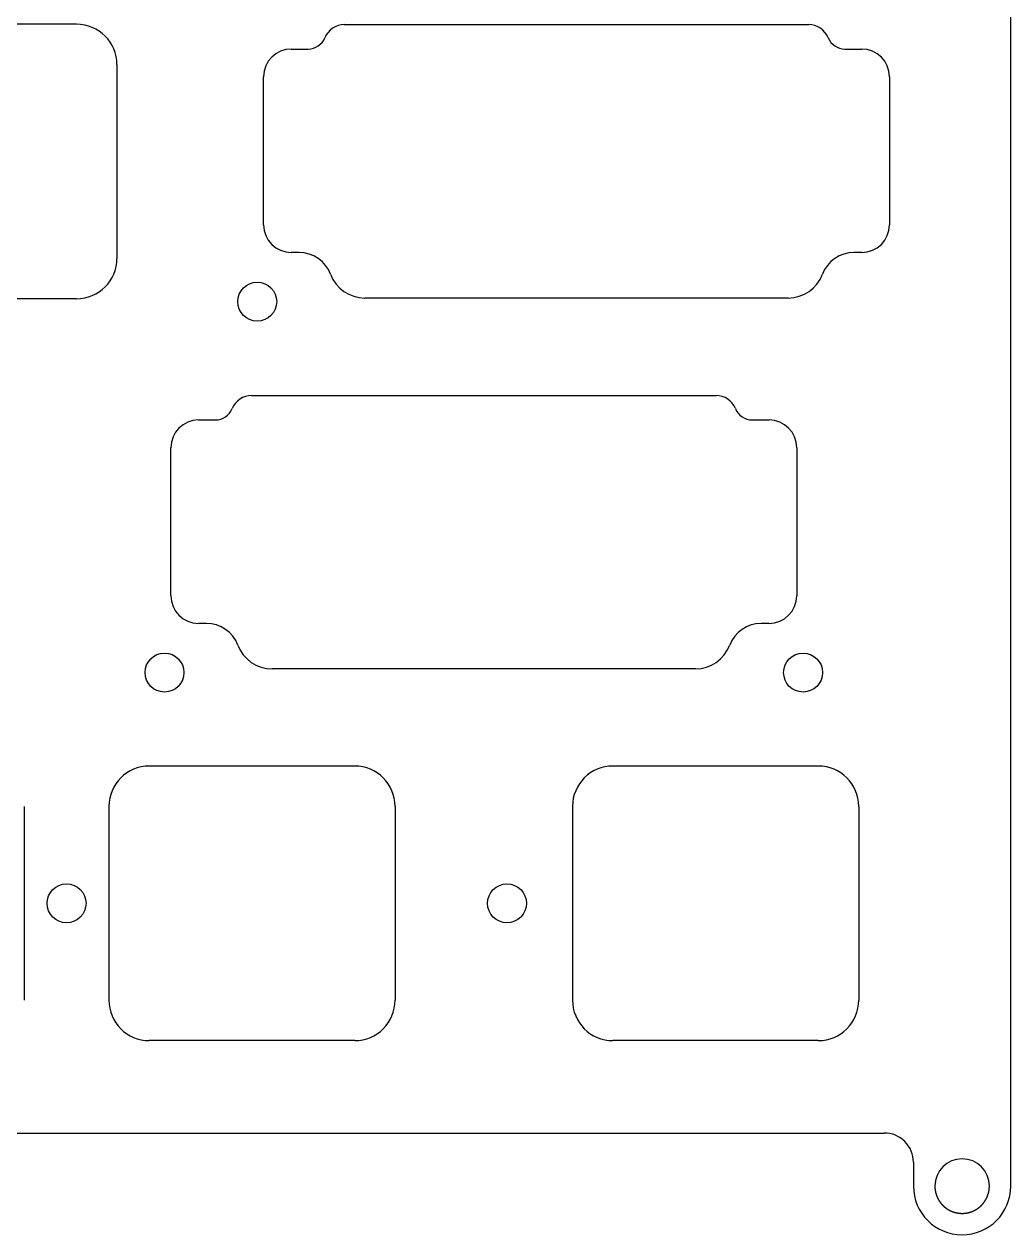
# Model space of a CAD drawing. Header units: millimetres. Extents: x -10 to 277, y -93 to 22.
# Drawn here: x 226.4 to 277.1, y -93.2 to -31 of the extents above; entities that cross this region are included whole.
import ezdxf

# ---------------------------------------------------------------- set-up
doc = ezdxf.new("R2010")
doc.units = ezdxf.units.MM
doc.layers.add('BLACK', color=7, linetype='CONTINUOUS')
doc.layers.add('Edge.Cuts', color=53, linetype='CONTINUOUS', true_color=0xc8a339)

msp = doc.modelspace()

# ---------------------------------------------------------------- linework, layer by layer
at = {"layer": 'BLACK', "linetype": 'Continuous'}
for p, q in [((243.4, -69.15), (232.849999, -69.15)), ((267.2125, -69.15), (256.662499, -69.15)), ((226.425, -71.225), (226.425, -81.175)), ((230.775, -71.225), (230.775, -81.175001)), ((245.475, -71.225), (245.475, -81.175)), ((254.5875, -71.225), (254.5875, -81.175001)), ((269.2875, -71.225), (269.2875, -81.175)), ((243.4, -83.25), (232.85, -83.25)), ((267.2125, -83.25), (256.6625, -83.25))]:
    msp.add_line(p, q, dxfattribs=at)
at = {"layer": 'BLACK'}
for centre in [(228.6, -76.2), (251.221875, -76.2)]:
    msp.add_circle(centre, 1, dxfattribs=at)
for centre, radius, start, end in [((232.850004, -71.225004), 2.075004, 90.00013806, 179.99988955), ((243.4, -71.225), 2.075, 0, 90), ((256.662504, -71.225004), 2.075004, 90.00013806, 179.99988955), ((267.2125, -71.225), 2.075, 0, 90), ((232.850002, -81.174998), 2.075002, 180.00008284, 269.99994478), ((243.4, -81.175), 2.075, 270, 0), ((256.662502, -81.174998), 2.075002, 180.00008284, 269.99994478), ((267.2125, -81.175), 2.075, 270, 0)]:
    msp.add_arc(centre, radius, start, end, dxfattribs=at)
at = {"layer": 'Edge.Cuts', "linetype": 'CONTINUOUS'}
for p, q in [((277.1, -90.725023), (277.1, 19.025023)), ((229.1125, -31.05), (218.5625, -31.05)), ((231.1875, -33.125), (231.1875, -43.075)), ((229.1125, -45.15), (218.5625, -45.15)), ((219.8295, -88), (270.6, -88)), ((272.1, -89.5), (272.1, -90.725023)), ((273.2, -90.725023), (273.20001, -90.730399)), ((273.20001, -90.730399), (273.20004, -90.735796)), ((273.20004, -90.735796), (273.200091, -90.741159)), ((273.200091, -90.741159), (273.200161, -90.746542)), ((273.200161, -90.746542), (273.200252, -90.751893)), ((273.200252, -90.751893), (273.200363, -90.757263)), ((273.200363, -90.757263), (273.200493, -90.762601)), ((273.200493, -90.762601), (273.200645, -90.76796)), ((273.200645, -90.76796), (273.200815, -90.773287)), ((273.200815, -90.773287), (273.201006, -90.778633)), ((275.998733, -90.785151), (275.99914, -90.774586)), ((275.99914, -90.774586), (275.999469, -90.764002)), ((275.999469, -90.764002), (275.999719, -90.753399)), ((275.999719, -90.753399), (275.99989, -90.742774)), ((275.99989, -90.742774), (275.999982, -90.732127)), ((275.999982, -90.732127), (276, -90.725023)), ((273.201006, -90.778633), (273.201217, -90.78395)), ((273.201217, -90.78395), (273.201448, -90.789285)), ((273.201448, -90.789285), (273.201698, -90.794592)), ((273.201698, -90.794592), (273.20197, -90.799917)), ((273.20197, -90.799917), (273.20226, -90.805214)), ((273.20226, -90.805214), (273.202571, -90.810528)), ((273.202571, -90.810528), (273.202901, -90.815816)), ((273.202901, -90.815816), (273.203252, -90.821121)), ((273.203252, -90.821121), (273.203622, -90.8264)), ((273.203622, -90.8264), (273.204013, -90.831696)), ((273.204013, -90.831696), (273.204422, -90.836967)), ((273.204422, -90.836967), (273.204853, -90.842254)), ((273.204853, -90.842254), (273.205302, -90.847517)), ((273.205302, -90.847517), (273.205773, -90.852796)), ((273.205773, -90.852796), (273.206262, -90.858052)), ((273.206262, -90.858052), (273.206772, -90.863323)), ((273.206772, -90.863323), (273.207301, -90.868571)), ((273.207301, -90.868571), (273.207851, -90.873834)), ((273.207851, -90.873834), (273.208419, -90.879076)), ((273.208419, -90.879076), (273.20901, -90.884332)), ((273.20901, -90.884332), (273.209617, -90.889566)), ((273.209617, -90.889566), (273.210247, -90.894816)), ((273.210247, -90.894816), (273.210895, -90.900044)), ((273.210895, -90.900044), (273.211565, -90.905287)), ((273.211565, -90.905287), (273.212252, -90.910509)), ((273.212252, -90.910509), (273.212962, -90.915746)), ((273.212962, -90.915746), (273.213689, -90.920962)), ((273.213689, -90.920962), (273.214439, -90.926192)), ((273.214439, -90.926192), (273.215206, -90.931403)), ((273.215206, -90.931403), (273.215995, -90.936628)), ((273.215995, -90.936628), (273.216802, -90.941834)), ((273.216802, -90.941834), (273.217631, -90.947053)), ((273.217631, -90.947053), (273.218478, -90.952253)), ((273.218478, -90.952253), (273.219348, -90.957467)), ((273.219348, -90.957467), (273.220234, -90.962663)), ((273.220234, -90.962663), (273.221144, -90.967872)), ((273.221144, -90.967872), (273.22207, -90.973063)), ((273.22207, -90.973063), (273.22302, -90.978267)), ((273.22302, -90.978267), (273.223986, -90.983454)), ((273.223986, -90.983454), (273.224976, -90.988653)), ((273.224976, -90.988653), (273.225983, -90.993836)), ((273.225983, -90.993836), (273.227012, -90.99903)), ((273.227012, -90.99903), (273.228059, -91.004209)), ((273.228059, -91.004209), (273.229129, -91.0094)), ((273.229129, -91.0094), (273.230216, -91.014575)), ((273.230216, -91.014575), (273.231327, -91.019761)), ((273.231327, -91.019761), (273.232454, -91.024933)), ((273.232454, -91.024933), (273.233605, -91.030115)), ((273.233605, -91.030115), (273.234772, -91.035283)), ((273.234772, -91.035283), (273.235963, -91.040462)), ((273.235963, -91.040462), (273.237172, -91.045627)), ((273.237172, -91.045627), (273.238403, -91.050802)), ((273.238403, -91.050802), (273.239652, -91.055964)), ((273.239652, -91.055964), (273.240924, -91.061136)), ((273.240924, -91.061136), (273.242214, -91.066295)), ((273.242214, -91.066295), (273.243526, -91.071464)), ((273.243526, -91.071464), (273.244857, -91.076619)), ((273.244857, -91.076619), (273.24621, -91.081786)), ((273.24621, -91.081786), (273.247581, -91.086939)), ((273.247581, -91.086939), (273.248976, -91.092102)), ((273.248976, -91.092102), (273.250387, -91.097253)), ((273.250387, -91.097253), (273.251823, -91.102413)), ((273.251823, -91.102413), (273.253276, -91.107562)), ((273.253276, -91.107562), (273.254752, -91.11272)), ((273.254752, -91.11272), (273.256, -91.117023)), ((273.256, -91.117023), (273.257493, -91.122108)), ((273.257493, -91.122108), (273.259011, -91.127202)), ((273.259011, -91.127202), (273.260543, -91.132277)), ((273.260543, -91.132277), (273.2621, -91.137361)), ((273.2621, -91.137361), (273.263671, -91.142425)), ((273.263671, -91.142425), (273.265266, -91.147498)), ((273.265266, -91.147498), (273.266876, -91.152551)), ((273.266876, -91.152551), (273.268509, -91.157613)), ((273.268509, -91.157613), (273.270157, -91.162654)), ((273.270157, -91.162654), (273.271829, -91.167703)), ((273.271829, -91.167703), (273.273516, -91.172732)), ((273.273516, -91.172732), (273.275226, -91.177769)), ((273.275226, -91.177769), (273.276951, -91.182785)), ((273.276951, -91.182785), (273.278699, -91.187808)), ((273.278699, -91.187808), (273.280461, -91.192811)), ((273.280461, -91.192811), (273.282248, -91.197821)), ((273.282248, -91.197821), (273.284048, -91.20281)), ((273.284048, -91.20281), (273.285872, -91.207805)), ((273.285872, -91.207805), (273.287709, -91.21278)), ((273.287709, -91.21278), (273.289571, -91.217761)), ((273.289571, -91.217761), (273.291446, -91.222722)), ((273.291446, -91.222722), (273.293345, -91.227688)), ((273.293345, -91.227688), (273.295257, -91.232633)), ((273.295257, -91.232633), (273.297193, -91.237584)), ((273.297193, -91.237584), (273.299143, -91.242514)), ((273.299143, -91.242514), (273.301116, -91.247449)), ((273.301116, -91.247449), (273.303103, -91.252363)), ((273.303103, -91.252363), (273.305113, -91.257282)), ((273.305113, -91.257282), (273.307136, -91.262181)), ((273.307136, -91.262181), (273.309183, -91.267083)), ((273.309183, -91.267083), (273.311243, -91.271965)), ((273.311243, -91.271965), (273.313327, -91.276851)), ((273.313327, -91.276851), (273.315423, -91.281717)), ((273.315423, -91.281717), (273.317543, -91.286586)), ((273.317543, -91.286586), (273.319676, -91.291434)), ((273.319676, -91.291434), (273.321833, -91.296286)), ((273.321833, -91.296286), (273.324002, -91.301117)), ((273.324002, -91.301117), (273.326195, -91.305951)), ((273.326195, -91.305951), (273.3284, -91.310765)), ((273.3284, -91.310765), (273.330629, -91.315581)), ((273.330629, -91.315581), (273.332871, -91.320377)), ((273.332871, -91.320377), (273.335135, -91.325176)), ((273.335135, -91.325176), (273.337413, -91.329954)), ((273.337413, -91.329954), (273.339714, -91.334734)), ((273.339714, -91.334734), (273.342027, -91.339494)), ((273.342027, -91.339494), (273.344363, -91.344255)), ((273.344363, -91.344255), (273.346712, -91.348997)), ((273.346712, -91.348997), (273.349084, -91.35374)), ((273.349084, -91.35374), (273.351469, -91.358463)), ((273.351469, -91.358463), (273.353876, -91.363187)), ((273.353876, -91.363187), (273.356296, -91.367891)), ((273.356296, -91.367891), (273.35874, -91.372596)), ((273.35874, -91.372596), (273.361195, -91.377281)), ((273.361195, -91.377281), (273.363673, -91.381968)), ((273.363673, -91.381968), (273.366164, -91.386634)), ((273.366164, -91.386634), (273.368678, -91.3913)), ((273.368678, -91.3913), (273.371204, -91.395947)), ((273.371204, -91.395947), (273.373753, -91.400594)), ((275.823453, -91.40564), (275.828545, -91.396408)), ((275.828545, -91.396408), (275.833566, -91.387137)), ((275.833566, -91.387137), (275.838517, -91.377828)), ((275.838517, -91.377828), (275.843398, -91.368482)), ((275.843398, -91.368482), (275.848208, -91.359099)), ((275.848208, -91.359099), (275.852948, -91.349679)), ((275.852948, -91.349679), (275.857617, -91.340222)), ((275.857617, -91.340222), (275.862215, -91.33073)), ((275.862215, -91.33073), (275.866742, -91.321201)), ((275.866742, -91.321201), (275.871197, -91.311638)), ((275.871197, -91.311638), (275.875581, -91.30204)), ((275.875581, -91.30204), (275.879892, -91.292407)), ((275.879892, -91.292407), (275.884132, -91.282741)), ((275.884132, -91.282741), (275.888299, -91.273042)), ((275.888299, -91.273042), (275.892394, -91.26331)), ((275.892394, -91.26331), (275.896415, -91.253546)), ((275.896415, -91.253546), (275.900364, -91.243751)), ((275.900364, -91.243751), (275.904239, -91.233925)), ((275.904239, -91.233925), (275.90804, -91.22407)), ((275.90804, -91.22407), (275.911768, -91.214185)), ((275.911768, -91.214185), (275.915421, -91.204271)), ((275.915421, -91.204271), (275.918999, -91.19433)), ((275.918999, -91.19433), (275.922502, -91.184362)), ((275.922502, -91.184362), (275.92593, -91.174369)), ((275.92593, -91.174369), (275.929283, -91.16435)), ((275.929283, -91.16435), (275.93256, -91.154307)), ((275.93256, -91.154307), (275.93576, -91.144242)), ((275.93576, -91.144242), (275.938884, -91.134155)), ((275.938884, -91.134155), (275.941931, -91.124047)), ((275.941931, -91.124047), (275.944, -91.117023)), ((275.944, -91.117023), (275.946951, -91.106762)), ((275.946951, -91.106762), (275.949821, -91.096496)), ((275.949821, -91.096496), (275.952609, -91.086227)), ((275.952609, -91.086227), (275.955316, -91.075954)), ((275.955316, -91.075954), (275.957942, -91.065676)), ((275.957942, -91.065676), (275.960487, -91.055393)), ((275.960487, -91.055393), (275.962951, -91.045105)), ((275.962951, -91.045105), (275.965335, -91.034811)), ((275.965335, -91.034811), (275.967638, -91.024512)), ((275.967638, -91.024512), (275.969861, -91.014206)), ((275.969861, -91.014206), (275.972005, -91.003894)), ((275.972005, -91.003894), (275.974068, -90.993576)), ((275.974068, -90.993576), (275.976052, -90.98325)), ((275.976052, -90.98325), (275.977956, -90.972917)), ((275.977956, -90.972917), (275.97978, -90.962576)), ((275.97978, -90.962576), (275.981526, -90.952227)), ((275.981526, -90.952227), (275.983192, -90.941869)), ((275.983192, -90.941869), (275.984779, -90.931503)), ((275.984779, -90.931503), (275.986287, -90.921127)), ((275.986287, -90.921127), (275.987716, -90.910741)), ((275.987716, -90.910741), (275.989067, -90.900345)), ((275.989067, -90.900345), (275.990338, -90.889938)), ((275.990338, -90.889938), (275.991531, -90.879519)), ((275.991531, -90.879519), (275.992646, -90.869089)), ((275.992646, -90.869089), (275.993681, -90.858647)), ((275.993681, -90.858647), (275.994639, -90.848191)), ((275.994639, -90.848191), (275.995517, -90.837722)), ((275.995517, -90.837722), (275.996317, -90.827239)), ((275.996317, -90.827239), (275.997039, -90.816741)), ((275.997039, -90.816741), (275.997682, -90.806228)), ((275.997682, -90.806228), (275.998247, -90.795698)), ((275.998247, -90.795698), (275.998733, -90.785151)), ((273.373753, -91.400594), (273.376313, -91.405221)), ((273.376313, -91.405221), (273.378898, -91.409849)), ((273.378898, -91.409849), (273.381493, -91.414457)), ((273.381493, -91.414457), (273.384112, -91.419064)), ((273.384112, -91.419064), (273.386743, -91.423652)), ((273.386743, -91.423652), (273.389397, -91.42824)), ((273.389397, -91.42824), (273.392063, -91.432808)), ((273.392063, -91.432808), (273.394752, -91.437376)), ((273.394752, -91.437376), (273.397452, -91.441924)), ((273.397452, -91.441924), (273.400176, -91.446471)), ((273.400176, -91.446471), (273.402911, -91.451)), ((273.402911, -91.451), (273.40567, -91.455527)), ((273.40567, -91.455527), (273.40844, -91.460035)), ((273.40844, -91.460035), (273.411233, -91.464541)), ((273.411233, -91.464541), (273.414037, -91.469029)), ((273.414037, -91.469029), (273.416865, -91.473515)), ((273.416865, -91.473515), (273.419704, -91.477983)), ((273.419704, -91.477983), (273.422566, -91.482448)), ((273.422566, -91.482448), (273.42544, -91.486895)), ((273.42544, -91.486895), (273.428336, -91.49134)), ((273.428336, -91.49134), (273.431244, -91.495766)), ((273.431244, -91.495766), (273.434175, -91.50019)), ((273.434175, -91.50019), (273.437118, -91.504596)), ((273.437118, -91.504596), (273.440083, -91.508999)), ((273.440083, -91.508999), (273.44306, -91.513384)), ((273.44306, -91.513384), (273.44606, -91.517766)), ((273.44606, -91.517766), (273.449072, -91.52213)), ((273.449072, -91.52213), (273.452106, -91.526492)), ((273.452106, -91.526492), (273.455151, -91.530835)), ((273.455151, -91.530835), (273.45822, -91.535175)), ((273.45822, -91.535175), (273.4613, -91.539497)), ((273.4613, -91.539497), (273.464402, -91.543816)), ((273.464402, -91.543816), (273.467517, -91.548117)), ((273.467517, -91.548117), (273.470654, -91.552416)), ((273.470654, -91.552416), (273.473802, -91.556695)), ((273.473802, -91.556695), (273.476973, -91.560972)), ((273.476973, -91.560972), (273.48, -91.565023)), ((273.48, -91.565023), (273.483127, -91.569176)), ((273.483127, -91.569176), (273.486277, -91.573326)), ((273.486277, -91.573326), (273.489444, -91.577464)), ((273.489444, -91.577464), (273.492633, -91.581599)), ((273.492633, -91.581599), (273.495838, -91.585723)), ((273.495838, -91.585723), (273.499066, -91.589842)), ((273.499066, -91.589842), (273.50231, -91.593949)), ((273.50231, -91.593949), (273.505575, -91.598052)), ((273.505575, -91.598052), (273.508857, -91.602142)), ((273.508857, -91.602142), (273.51216, -91.606228)), ((273.51216, -91.606228), (273.515479, -91.610301)), ((273.515479, -91.610301), (273.51882, -91.614368)), ((273.51882, -91.614368), (273.522175, -91.618423)), ((273.522175, -91.618423), (273.525552, -91.622472)), ((273.525552, -91.622472), (273.528943, -91.626507)), ((273.528943, -91.626507), (273.532356, -91.630536)), ((273.532356, -91.630536), (273.535783, -91.634551)), ((273.535783, -91.634551), (273.539232, -91.63856)), ((273.539232, -91.63856), (273.542694, -91.642554)), ((273.542694, -91.642554), (273.546177, -91.646543)), ((273.546177, -91.646543), (273.549674, -91.650516)), ((273.549674, -91.650516), (273.553192, -91.654482)), ((273.553192, -91.654482), (273.556722, -91.658433)), ((273.556722, -91.658433), (273.560274, -91.662377)), ((273.560274, -91.662377), (273.563838, -91.666305)), ((273.563838, -91.666305), (273.567423, -91.670227)), ((273.567423, -91.670227), (273.57102, -91.674131)), ((273.57102, -91.674131), (273.574638, -91.678029)), ((273.574638, -91.678029), (273.578267, -91.68191)), ((273.578267, -91.68191), (273.581917, -91.685783)), ((273.581917, -91.685783), (273.585578, -91.68964)), ((273.585578, -91.68964), (273.58926, -91.693488)), ((273.58926, -91.693488), (273.592953, -91.697319)), ((273.592953, -91.697319), (273.596666, -91.701142)), ((273.596666, -91.701142), (273.600389, -91.704948)), ((273.600389, -91.704948), (273.604133, -91.708745)), ((273.604133, -91.708745), (273.607887, -91.712524)), ((273.607887, -91.712524), (273.611661, -91.716295)), ((273.611661, -91.716295), (273.615445, -91.720047)), ((273.615445, -91.720047), (273.619248, -91.72379)), ((273.619248, -91.72379), (273.623062, -91.727515)), ((273.623062, -91.727515), (273.626895, -91.731232)), ((273.626895, -91.731232), (273.630737, -91.734929)), ((273.630737, -91.734929), (273.634598, -91.738617)), ((273.634598, -91.738617), (273.638469, -91.742286)), ((273.638469, -91.742286), (273.642359, -91.745945)), ((273.642359, -91.745945), (273.646257, -91.749585)), ((273.646257, -91.749585), (273.650175, -91.753216)), ((273.650175, -91.753216), (273.654101, -91.756827)), ((273.654101, -91.756827), (273.658046, -91.760428)), ((273.658046, -91.760428), (273.661999, -91.76401)), ((273.661999, -91.76401), (273.665971, -91.767581)), ((273.665971, -91.767581), (273.669951, -91.771132)), ((273.669951, -91.771132), (273.673949, -91.774674)), ((273.673949, -91.774674), (273.677955, -91.778194)), ((273.677955, -91.778194), (273.681979, -91.781705)), ((273.681979, -91.781705), (273.686011, -91.785195)), ((273.686011, -91.785195), (273.69006, -91.788675)), ((273.69006, -91.788675), (273.694117, -91.792134)), ((273.694117, -91.792134), (273.698192, -91.795582)), ((273.698192, -91.795582), (273.702273, -91.799009)), ((273.702273, -91.799009), (273.706373, -91.802426)), ((273.706373, -91.802426), (273.710479, -91.805822)), ((273.710479, -91.805822), (273.714603, -91.809206)), ((273.714603, -91.809206), (273.718733, -91.81257)), ((273.718733, -91.81257), (273.72288, -91.815922)), ((273.72288, -91.815922), (273.727034, -91.819253)), ((273.727034, -91.819253), (273.731205, -91.822572)), ((273.731205, -91.822572), (273.735382, -91.82587)), ((273.735382, -91.82587), (273.739576, -91.829157)), ((273.739576, -91.829157), (273.743775, -91.832422)), ((273.743775, -91.832422), (273.747992, -91.835675)), ((273.747992, -91.835675), (273.752214, -91.838907)), ((273.752214, -91.838907), (273.756453, -91.842127)), ((273.756453, -91.842127), (273.760697, -91.845325)), ((273.760697, -91.845325), (273.764958, -91.848511)), ((273.764958, -91.848511), (273.769224, -91.851676)), ((273.769224, -91.851676), (273.773507, -91.854828)), ((273.773507, -91.854828), (273.777793, -91.857958)), ((273.777793, -91.857958), (273.782097, -91.861076)), ((273.782097, -91.861076), (273.786405, -91.864172)), ((273.786405, -91.864172), (273.79073, -91.867255)), ((273.79073, -91.867255), (273.795058, -91.870317)), ((273.795058, -91.870317), (273.799404, -91.873365)), ((273.799404, -91.873365), (273.803752, -91.876392)), ((273.803752, -91.876392), (273.808118, -91.879406)), ((273.808118, -91.879406), (273.812486, -91.882398)), ((273.812486, -91.882398), (273.816872, -91.885376)), ((273.816872, -91.885376), (273.82126, -91.888333)), ((273.82126, -91.888333), (273.825665, -91.891277)), ((273.825665, -91.891277), (273.830072, -91.894198)), ((273.830072, -91.894198), (273.834496, -91.897106)), ((273.834496, -91.897106), (273.838923, -91.899992)), ((273.838923, -91.899992), (273.843366, -91.902864)), ((273.843366, -91.902864), (273.847811, -91.905715)), ((273.847811, -91.905715), (273.852273, -91.908551)), ((273.852273, -91.908551), (273.856737, -91.911366)), ((273.856737, -91.911366), (273.861216, -91.914166)), ((273.861216, -91.914166), (273.865699, -91.916945)), ((273.865699, -91.916945), (273.870196, -91.91971)), ((273.870196, -91.91971), (273.874696, -91.922452)), ((273.874696, -91.922452), (273.879212, -91.92518)), ((273.879212, -91.92518), (273.883729, -91.927887)), ((273.883729, -91.927887), (273.888262, -91.930579)), ((273.888262, -91.930579), (273.892797, -91.933249)), ((273.892797, -91.933249), (273.897347, -91.935905)), ((273.897347, -91.935905), (273.901899, -91.938538)), ((273.901899, -91.938538), (273.906466, -91.941157)), ((273.906466, -91.941157), (273.911035, -91.943754)), ((273.911035, -91.943754), (273.915619, -91.946337)), ((273.915619, -91.946337), (273.920204, -91.948897)), ((273.920204, -91.948897), (273.924805, -91.951443)), ((273.924805, -91.951443), (273.929407, -91.953966)), ((273.929407, -91.953966), (273.934023, -91.956475)), ((273.934023, -91.956475), (273.941176, -91.960317)), ((273.941176, -91.960317), (273.94582, -91.962782)), ((273.94582, -91.962782), (273.950477, -91.965232)), ((273.950477, -91.965232), (273.955146, -91.967665)), ((273.955146, -91.967665), (273.959828, -91.970083)), ((273.959828, -91.970083), (273.96452, -91.972483)), ((273.96452, -91.972483), (273.969226, -91.974868)), ((273.969226, -91.974868), (273.973942, -91.977236)), ((273.973942, -91.977236), (273.978671, -91.979587)), ((273.978671, -91.979587), (273.98341, -91.981921)), ((273.98341, -91.981921), (273.988162, -91.98424)), ((273.988162, -91.98424), (273.992922, -91.98654)), ((273.992922, -91.98654), (273.997696, -91.988824)), ((273.997696, -91.988824), (274.002478, -91.99109)), ((274.002478, -91.99109), (274.007272, -91.99334)), ((274.007272, -91.99334), (274.012075, -91.995572)), ((274.012075, -91.995572), (274.01689, -91.997787)), ((274.01689, -91.997787), (274.021712, -91.999983)), ((274.021712, -91.999983), (274.026547, -92.002163)), ((274.026547, -92.002163), (274.031388, -92.004325)), ((274.031388, -92.004325), (274.036242, -92.00647)), ((274.036242, -92.00647), (274.041102, -92.008595)), ((274.041102, -92.008595), (274.045974, -92.010704)), ((274.045974, -92.010704), (274.050852, -92.012794)), ((274.050852, -92.012794), (274.055741, -92.014867)), ((274.055741, -92.014867), (274.060636, -92.016921)), ((274.060636, -92.016921), (274.065543, -92.018958)), ((274.065543, -92.018958), (274.070454, -92.020975)), ((275.125393, -92.022663), (275.135211, -92.018646)), ((275.135211, -92.018646), (275.144998, -92.014555)), ((275.144998, -92.014555), (275.154751, -92.010392)), ((275.154751, -92.010392), (275.164469, -92.006156)), ((275.164469, -92.006156), (275.174151, -92.00185)), ((275.174151, -92.00185), (275.183795, -91.997473)), ((275.183795, -91.997473), (275.1934, -91.993025)), ((275.1934, -91.993025), (275.202965, -91.988509)), ((275.202965, -91.988509), (275.212488, -91.983924)), ((275.212488, -91.983924), (275.221967, -91.979271)), ((275.221967, -91.979271), (275.231402, -91.974551)), ((275.231402, -91.974551), (275.240791, -91.969764)), ((275.240791, -91.969764), (275.250132, -91.964912)), ((275.250132, -91.964912), (275.258823, -91.960317)), ((275.258823, -91.960317), (275.26804, -91.955356)), ((275.26804, -91.955356), (275.277224, -91.950322)), ((275.277224, -91.950322), (275.286377, -91.945215)), ((275.286377, -91.945215), (275.295495, -91.940035)), ((275.295495, -91.940035), (275.304581, -91.934782)), ((275.304581, -91.934782), (275.313632, -91.929456)), ((275.313632, -91.929456), (275.322649, -91.924059)), ((275.322649, -91.924059), (275.331631, -91.918589)), ((275.331631, -91.918589), (275.340577, -91.913048)), ((275.340577, -91.913048), (275.349487, -91.907435)), ((275.349487, -91.907435), (275.358361, -91.901751)), ((275.358361, -91.901751), (275.367197, -91.895996)), ((275.367197, -91.895996), (275.375995, -91.89017)), ((275.375995, -91.89017), (275.384755, -91.884274)), ((275.384755, -91.884274), (275.393476, -91.878308)), ((275.393476, -91.878308), (275.402157, -91.872273)), ((275.402157, -91.872273), (275.410797, -91.866169)), ((275.410797, -91.866169), (275.419397, -91.859996)), ((275.419397, -91.859996), (275.427955, -91.853754)), ((275.427955, -91.853754), (275.436471, -91.847445)), ((275.436471, -91.847445), (275.444944, -91.841068)), ((275.444944, -91.841068), (275.453373, -91.834625)), ((275.453373, -91.834625), (275.461757, -91.828115)), ((275.461757, -91.828115), (275.470097, -91.821539)), ((275.470097, -91.821539), (275.47839, -91.814898)), ((275.47839, -91.814898), (275.486636, -91.808192)), ((275.486636, -91.808192), (275.494835, -91.801422)), ((275.494835, -91.801422), (275.502985, -91.794588)), ((275.502985, -91.794588), (275.511087, -91.787692)), ((275.511087, -91.787692), (275.519138, -91.780733)), ((275.519138, -91.780733), (275.527138, -91.773713)), ((275.527138, -91.773713), (275.535086, -91.766633)), ((275.535086, -91.766633), (275.542982, -91.759492)), ((275.542982, -91.759492), (275.550825, -91.752292)), ((275.550825, -91.752292), (275.558612, -91.745034)), ((275.558612, -91.745034), (275.566345, -91.737718)), ((275.566345, -91.737718), (275.574021, -91.730346)), ((275.574021, -91.730346), (275.58164, -91.722918)), ((275.58164, -91.722918), (275.589201, -91.715436)), ((275.589201, -91.715436), (275.596702, -91.7079)), ((275.596702, -91.7079), (275.604144, -91.700311)), ((275.604144, -91.700311), (275.611524, -91.692671)), ((275.611524, -91.692671), (275.618842, -91.68498)), ((275.618842, -91.68498), (275.626097, -91.67724)), ((275.626097, -91.67724), (275.633288, -91.669451)), ((275.633288, -91.669451), (275.640414, -91.661616)), ((275.640414, -91.661616), (275.647473, -91.653735)), ((275.647473, -91.653735), (275.654465, -91.645809)), ((275.654465, -91.645809), (275.661389, -91.637841)), ((275.661389, -91.637841), (275.668243, -91.62983)), ((275.668243, -91.62983), (275.675027, -91.62178)), ((275.675027, -91.62178), (275.681739, -91.61369)), ((275.681739, -91.61369), (275.688379, -91.605563)), ((275.688379, -91.605563), (275.694945, -91.5974)), ((275.694945, -91.5974), (275.701436, -91.589203)), ((275.701436, -91.589203), (275.707852, -91.580973)), ((275.707852, -91.580973), (275.714191, -91.572711)), ((275.714191, -91.572711), (275.72, -91.565023)), ((275.72, -91.565023), (275.72633, -91.556516)), ((275.72633, -91.556516), (275.732592, -91.547968)), ((275.732592, -91.547968), (275.738786, -91.539377)), ((275.738786, -91.539377), (275.744911, -91.530746)), ((275.744911, -91.530746), (275.750968, -91.522073)), ((275.750968, -91.522073), (275.756957, -91.513359)), ((275.756957, -91.513359), (275.762877, -91.504603)), ((275.762877, -91.504603), (275.768728, -91.495807)), ((275.768728, -91.495807), (275.774511, -91.486971)), ((275.774511, -91.486971), (275.780225, -91.478093)), ((275.780225, -91.478093), (275.785871, -91.469176)), ((275.785871, -91.469176), (275.791447, -91.460218)), ((275.791447, -91.460218), (275.796955, -91.45122)), ((275.796955, -91.45122), (275.802393, -91.442183)), ((275.802393, -91.442183), (275.807762, -91.433106)), ((275.807762, -91.433106), (275.813062, -91.423989)), ((275.813062, -91.423989), (275.818293, -91.414834)), ((275.818293, -91.414834), (275.823453, -91.40564)), ((274.070454, -92.020975), (274.075377, -92.022975)), ((274.075377, -92.022975), (274.080304, -92.024955)), ((274.080304, -92.024955), (274.085243, -92.026918)), ((274.085243, -92.026918), (274.090185, -92.028862)), ((274.090185, -92.028862), (274.095138, -92.030787)), ((274.095138, -92.030787), (274.100095, -92.032693)), ((274.100095, -92.032693), (274.105063, -92.034582)), ((274.105063, -92.034582), (274.110033, -92.03645)), ((274.110033, -92.03645), (274.115014, -92.038301)), ((274.115014, -92.038301), (274.119998, -92.040131)), ((274.119998, -92.040131), (274.124992, -92.041944)), ((274.124992, -92.041944), (274.129988, -92.043737)), ((274.129988, -92.043737), (274.134994, -92.045511)), ((274.134994, -92.045511), (274.140002, -92.047265)), ((274.140002, -92.047265), (274.14502, -92.049001)), ((274.14502, -92.049001), (274.150039, -92.050717)), ((274.150039, -92.050717), (274.155068, -92.052415)), ((274.155068, -92.052415), (274.160098, -92.054091)), ((274.160098, -92.054091), (274.165137, -92.05575)), ((274.165137, -92.05575), (274.170177, -92.057388)), ((274.170177, -92.057388), (274.175226, -92.059008)), ((274.175226, -92.059008), (274.180275, -92.060607)), ((274.180275, -92.060607), (274.185333, -92.062188)), ((274.185333, -92.062188), (274.19039, -92.063747)), ((274.19039, -92.063747), (274.195457, -92.065289)), ((274.195457, -92.065289), (274.200523, -92.066809)), ((274.200523, -92.066809), (274.205597, -92.068311)), ((274.205597, -92.068311), (274.21067, -92.069791)), ((274.21067, -92.069791), (274.215752, -92.071254)), ((274.215752, -92.071254), (274.220832, -92.072695)), ((274.220832, -92.072695), (274.225921, -92.074117)), ((274.225921, -92.074117), (274.231007, -92.075518)), ((274.231007, -92.075518), (274.236102, -92.076901)), ((274.236102, -92.076901), (274.241195, -92.078262)), ((274.241195, -92.078262), (274.246295, -92.079605)), ((274.246295, -92.079605), (274.255384, -92.081946)), ((274.255384, -92.081946), (274.265577, -92.084493)), ((274.265577, -92.084493), (274.275803, -92.086967)), ((274.275803, -92.086967), (274.286061, -92.089365)), ((274.286061, -92.089365), (274.296349, -92.091688)), ((274.296349, -92.091688), (274.306665, -92.093936)), ((274.306665, -92.093936), (274.317009, -92.096108)), ((274.317009, -92.096108), (274.327378, -92.098204)), ((274.327378, -92.098204), (274.332572, -92.099223)), ((274.332572, -92.099223), (274.337772, -92.100222)), ((274.337772, -92.100222), (274.342977, -92.101203)), ((274.342977, -92.101203), (274.348188, -92.102164)), ((274.348188, -92.102164), (274.353404, -92.103106)), ((274.353404, -92.103106), (274.358626, -92.104028)), ((274.358626, -92.104028), (274.363852, -92.104931)), ((274.363852, -92.104931), (274.369083, -92.105814)), ((274.369083, -92.105814), (274.374319, -92.106678)), ((274.374319, -92.106678), (274.379559, -92.107523)), ((274.379559, -92.107523), (274.384803, -92.108348)), ((274.384803, -92.108348), (274.390051, -92.109153)), ((274.390051, -92.109153), (274.395303, -92.109938)), ((274.395303, -92.109938), (274.400559, -92.110704)), ((274.400559, -92.110704), (274.405818, -92.11145)), ((274.405818, -92.11145), (274.41108, -92.112177)), ((274.41108, -92.112177), (274.416345, -92.112883)), ((274.416345, -92.112883), (274.421614, -92.11357)), ((274.421614, -92.11357), (274.426884, -92.114237)), ((274.426884, -92.114237), (274.432158, -92.114884)), ((274.432158, -92.114884), (274.437433, -92.115511)), ((274.437433, -92.115511), (274.442712, -92.116119)), ((274.442712, -92.116119), (274.447991, -92.116706)), ((274.447991, -92.116706), (274.453273, -92.117273)), ((274.453273, -92.117273), (274.458555, -92.117821)), ((274.458555, -92.117821), (274.46384, -92.118349)), ((274.46384, -92.118349), (274.469125, -92.118856)), ((274.469125, -92.118856), (274.474413, -92.119344)), ((274.474413, -92.119344), (274.479699, -92.119811)), ((274.479699, -92.119811), (274.484988, -92.120259)), ((274.484988, -92.120259), (274.490276, -92.120686)), ((274.490276, -92.120686), (274.495566, -92.121093)), ((274.495566, -92.121093), (274.500853, -92.121481)), ((274.500853, -92.121481), (274.506143, -92.121848)), ((274.506143, -92.121848), (274.511431, -92.122195)), ((274.511431, -92.122195), (274.51672, -92.122522)), ((274.51672, -92.122522), (274.522006, -92.122829)), ((274.522006, -92.122829), (274.527294, -92.123116)), ((274.527294, -92.123116), (274.532578, -92.123383)), ((274.532578, -92.123383), (274.537864, -92.123629)), ((274.537864, -92.123629), (274.543146, -92.123856)), ((274.543146, -92.123856), (274.548429, -92.124062)), ((274.548429, -92.124062), (274.553707, -92.124249)), ((274.553707, -92.124249), (274.558986, -92.124415)), ((274.558986, -92.124415), (274.564261, -92.124561)), ((274.564261, -92.124561), (274.569536, -92.124687)), ((274.569536, -92.124687), (274.574806, -92.124793)), ((274.574806, -92.124793), (274.580076, -92.124879)), ((274.580076, -92.124879), (274.585341, -92.124945)), ((274.585341, -92.124945), (274.590606, -92.124991)), ((274.590606, -92.124991), (274.6, -92.125023)), ((274.6, -92.125023), (274.610505, -92.124983)), ((274.610505, -92.124983), (274.621022, -92.124863)), ((274.621022, -92.124863), (274.63155, -92.124663)), ((274.63155, -92.124663), (274.642088, -92.124383)), ((274.642088, -92.124383), (274.652635, -92.124022)), ((274.652635, -92.124022), (274.663189, -92.123582)), ((274.663189, -92.123582), (274.673749, -92.123061)), ((274.673749, -92.123061), (274.684313, -92.12246)), ((274.684313, -92.12246), (274.69488, -92.121778)), ((274.69488, -92.121778), (274.705449, -92.121017)), ((274.705449, -92.121017), (274.716018, -92.120175)), ((274.716018, -92.120175), (274.726585, -92.119253)), ((274.726585, -92.119253), (274.737149, -92.118251)), ((274.737149, -92.118251), (274.74771, -92.117169)), ((274.74771, -92.117169), (274.758264, -92.116008)), ((274.758264, -92.116008), (274.768811, -92.114767)), ((274.768811, -92.114767), (274.77935, -92.113446)), ((274.77935, -92.113446), (274.789878, -92.112046)), ((274.789878, -92.112046), (274.800394, -92.110567)), ((274.800394, -92.110567), (274.810897, -92.109009)), ((274.810897, -92.109009), (274.821385, -92.107372)), ((274.821385, -92.107372), (274.831857, -92.105657)), ((274.831857, -92.105657), (274.837087, -92.10477)), ((274.837087, -92.10477), (274.842312, -92.103864)), ((274.842312, -92.103864), (274.847532, -92.102938)), ((274.847532, -92.102938), (274.852747, -92.101993)), ((274.852747, -92.101993), (274.857956, -92.101028)), ((274.857956, -92.101028), (274.863161, -92.100044)), ((274.863161, -92.100044), (274.86836, -92.099041)), ((274.86836, -92.099041), (274.873553, -92.098019)), ((274.873553, -92.098019), (274.87874, -92.096977)), ((274.87874, -92.096977), (274.883921, -92.095916)), ((274.883921, -92.095916), (274.889095, -92.094836)), ((274.889095, -92.094836), (274.894264, -92.093737)), ((274.894264, -92.093737), (274.899425, -92.092619)), ((274.899425, -92.092619), (274.90458, -92.091482)), ((274.90458, -92.091482), (274.909727, -92.090326)), ((274.909727, -92.090326), (274.914867, -92.089151)), ((274.914867, -92.089151), (274.92, -92.087958)), ((274.92, -92.087958), (274.925126, -92.086745)), ((274.925126, -92.086745), (274.930243, -92.085514)), ((274.930243, -92.085514), (274.935352, -92.084264)), ((274.935352, -92.084264), (274.944615, -92.081946)), ((274.944615, -92.081946), (274.954796, -92.079319)), ((274.954796, -92.079319), (274.964967, -92.076612)), ((274.964967, -92.076612), (274.975127, -92.073826)), ((274.975127, -92.073826), (274.985275, -92.070959)), ((274.985275, -92.070959), (274.995409, -92.068014)), ((274.995409, -92.068014), (275.005529, -92.06499)), ((275.005529, -92.06499), (275.015633, -92.061887)), ((275.015633, -92.061887), (275.025721, -92.058706)), ((275.025721, -92.058706), (275.03579, -92.055446)), ((275.03579, -92.055446), (275.04584, -92.052109)), ((275.04584, -92.052109), (275.055869, -92.048695)), ((275.055869, -92.048695), (275.065877, -92.045204)), ((275.065877, -92.045204), (275.075861, -92.041636)), ((275.075861, -92.041636), (275.085821, -92.037992)), ((275.085821, -92.037992), (275.095756, -92.034272)), ((275.095756, -92.034272), (275.105663, -92.030477)), ((275.105663, -92.030477), (275.115543, -92.026607)), ((275.115543, -92.026607), (275.125393, -92.022663))]:
    msp.add_line(p, q, dxfattribs=at)
at = {"layer": 'Edge.Cuts', "linetype": 'Continuous'}
for p, q in [((242.86593, -31.0724), (266.72117, -31.0724)), ((240.14311, -32.32456), (241.00872, -32.32456)), ((268.57838, -32.32456), (269.44399, -32.32456)), ((238.71811, -41.35044), (238.71811, -33.74956)), ((270.86899, -33.74956), (270.86899, -41.35044)), ((240.54715, -42.77544), (240.14311, -42.77544)), ((269.44399, -42.77544), (269.03995, -42.77544)), ((265.66905, -45.11191), (243.91805, -45.11191)), ((238.10343, -50.1224), (261.95867, -50.1224)), ((235.38061, -51.37456), (236.24622, -51.37456)), ((263.81588, -51.37456), (264.68149, -51.37456)), ((233.95561, -60.40044), (233.95561, -52.79956)), ((266.10649, -52.79956), (266.10649, -60.40044)), ((235.78465, -61.82544), (235.38061, -61.82544)), ((264.68149, -61.82544), (264.27745, -61.82544)), ((260.90655, -64.16191), (239.15555, -64.16191))]:
    msp.add_line(p, q, dxfattribs=at)
at = {"layer": 'Edge.Cuts'}
for centre in [(238.39375, -45.3), (233.63125, -64.35), (266.43125, -64.35)]:
    msp.add_circle(centre, 1, dxfattribs=at)
for centre, radius, start, end in [((229.1125, -33.125), 2.075, 0, 90), ((242.86595, -32.1474), 1.075006, 90.00106597, 157.97610066), ((266.72115, -32.1474), 1.075, 22.02389934, 89.99893403), ((240.14311, -33.74956), 1.425, 90, 180), ((241.00872, -31.39615), 0.928411, 270, 337.97729805), ((268.57835, -31.3961), 0.92846, 202.02625676, 270.00185132), ((269.44399, -33.74956), 1.425, 0, 90), ((240.14311, -41.35044), 1.425, 180, 270), ((269.44395, -41.3504), 1.42504, 270.00160826, 359.99839174), ((240.54716, -44.50037), 1.72493, 20.54597615, 90.00033216), ((269.03995, -44.5004), 1.724938, 90, 159.45340178), ((229.1125, -43.075), 2.075, -90, 0), ((243.91806, -43.23696), 1.87495, 200.54592343, 269.99969441), ((265.66905, -43.237), 1.874943, 270, 339.45493501), ((238.10345, -51.1974), 1.075006, 90.00106597, 157.97610066), ((261.95865, -51.1974), 1.075, 22.02389934, 89.99893403), ((236.24622, -50.44615), 0.928411, 270, 337.97729805), ((263.81585, -50.4461), 0.92846, 202.02625676, 270.00185132), ((235.38061, -52.79956), 1.425, 90, 180), ((264.68149, -52.79956), 1.425, 0, 90), ((235.38061, -60.40044), 1.425, 180, 270), ((264.68145, -60.4004), 1.42504, 270.00160826, 359.99839174), ((235.78466, -63.55037), 1.72493, 20.54597615, 90.00033216), ((264.27745, -63.5504), 1.724938, 90, 159.45340178), ((239.15556, -62.28696), 1.87495, 200.54592343, 269.99969441), ((260.90655, -62.287), 1.874943, 270, 339.45493501), ((270.600001, -89.499999), 1.499999, -0.0000382, 90.0000382), ((274.6, -90.725023), 1.4, 0, 180), ((274.6, -90.725023), 2.5, -180, 0)]:
    msp.add_arc(centre, radius, start, end, dxfattribs=at)

doc.saveas('drawing.dxf')
